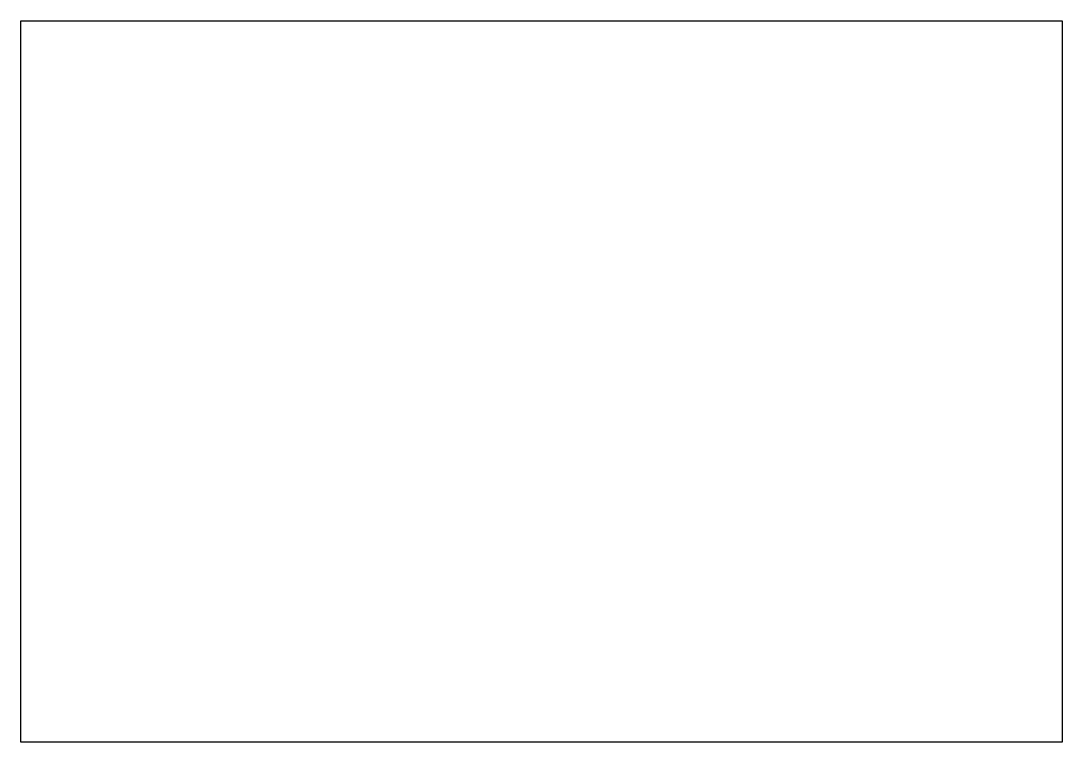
# Model space of a CAD drawing. Header units: millimetres. Extents: x -291 to -138, y -290 to -184.
import ezdxf

# ---------------------------------------------------------------- set-up
doc = ezdxf.new("R2010")
doc.units = ezdxf.units.MM
doc.layers.get('0').update_dxf_attribs({"lineweight": 25, "true_color": 0xffffff})

msp = doc.modelspace()

# ---------------------------------------------------------------- linework, layer by layer
at = {"flags": 128}
msp.add_lwpolyline([(-291, -290), (-291, -184), (-138, -184), (-138, -290), (-291, -290)], dxfattribs=at)

doc.saveas('drawing.dxf')
